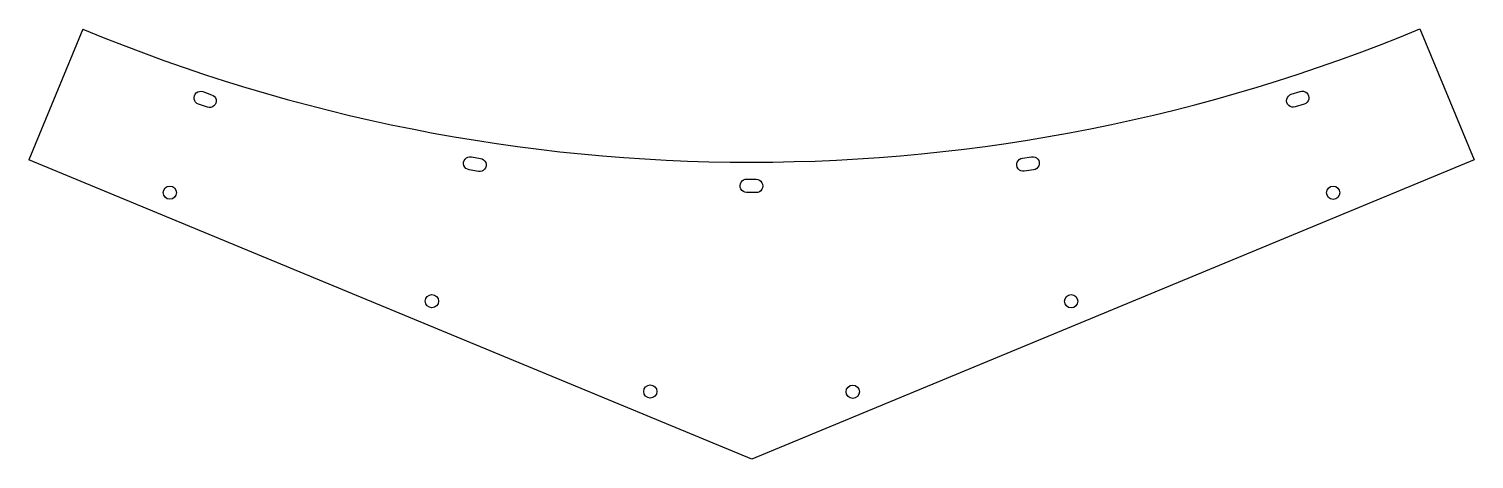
# Model space of a CAD drawing. Header units: millimetres. Extents: x 1364 to 2893, y -1749 to -1294.
import ezdxf

# ---------------------------------------------------------------- set-up
doc = ezdxf.new("R2010")
doc.units = ezdxf.units.MM

msp = doc.modelspace()

# ---------------------------------------------------------------- linework, layer by layer
for p, q in [((1421.5, -1293.9), (1364.3, -1432.2)), ((2835.5, -1293.6), (2892.9, -1432.2)), ((2128.9, -1748.7), (1364.3, -1432.2)), ((2892.9, -1432.2), (2128.9, -1748.7))]:
    msp.add_line(p, q)
for points in [[(1548.3, -1360), (1557.6, -1363.2, -1.011556), (1553.1, -1376.4), (1543.7, -1373.2, -1.005808), (1548.3, -1360)], [(2699.6, -1362.7), (2709, -1359.8, -1.011556), (2713.2, -1373.2), (2703.7, -1376.1, -1.005808), (2699.6, -1362.7)], [(1832.3, -1428.9), (1842, -1430.6, -1.011556), (1839.7, -1444.4), (1829.9, -1442.7, -1.005808), (1832.3, -1428.9)], [(2415.2, -1430.3), (2424.9, -1428.9, -1.011556), (2427, -1442.7), (2417.2, -1444.2, -1.005808), (2415.2, -1430.3)], [(2123.7, -1452.5), (2133.6, -1452.7, -1.011556), (2133.4, -1466.7), (2123.5, -1466.5, -1.005808), (2123.7, -1452.5)]]:
    msp.add_lwpolyline(points, format="xyb")
for centre in [(1513.4, -1466.8), (2743.9, -1466.9), (1790.6, -1581.6), (2466.7, -1581.7), (2021.6, -1677.2), (2235.7, -1677.4)]:
    msp.add_circle(centre, 7)
msp.add_arc((2128.1, 410.4), 1845, 247.4823, 292.5445)

doc.saveas('drawing.dxf')
